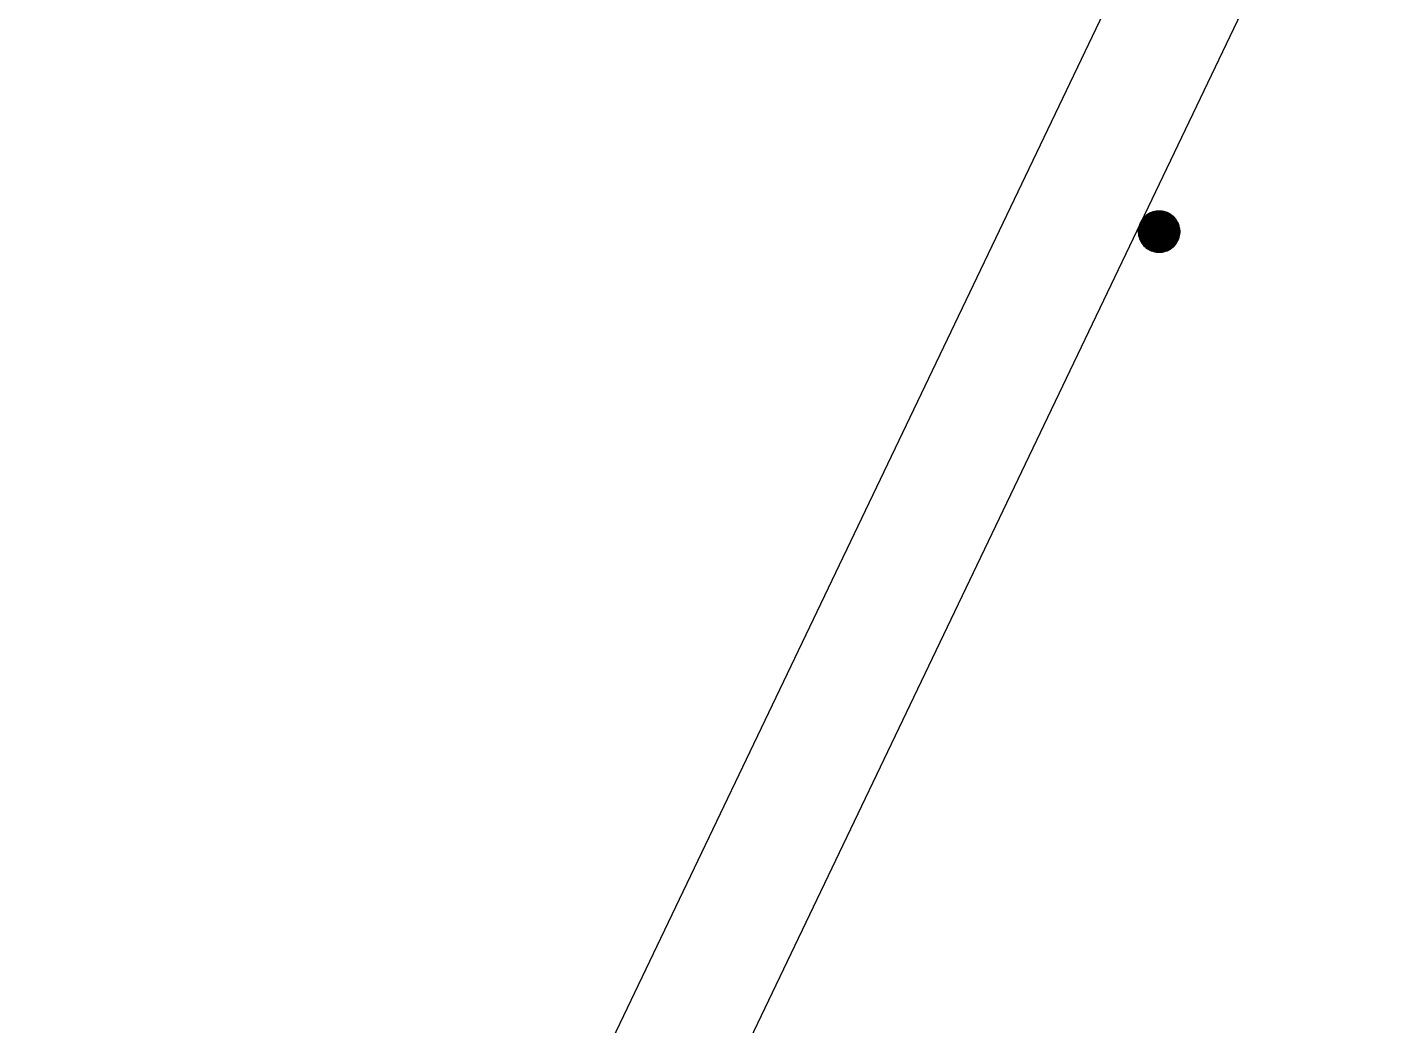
# Model space of a CAD drawing. Extents: x -1989 to 1557, y -2316 to 1157.
# Drawn here: x 1066.8 to 1230.1, y 310.7 to 431.6 of the extents above; entities that cross this region are included whole.
import ezdxf

# ---------------------------------------------------------------- set-up
doc = ezdxf.new("R2010")
doc.units = 0
doc.layers.get('0').update_dxf_attribs({"color": 13, "linetype": 'CONTINUOUS'})
doc.layers.add('COLUMN', color=5, linetype='CONTINUOUS')
doc.layers.add('SITE', color=250, linetype='CONTINUOUS')

# ---------------------------------------------------------------- blocks, each defined once
blk = doc.blocks.new('GROUP_1')
at = {"color": 7}
for p, q in [((1343.29, 2725.17), (1343.72, 2725.4)), ((1343.29, 2725.17, 190), (1343.72, 2725.4)), ((1343.29, 2725.17, 190), (1343.72, 2725.4, 190)), ((1343.59, 2725.35), (1343.43, 2725.26)), ((1343.77, 2725.42), (1343.59, 2725.35)), ((1343.72, 2725.4), (1344.68, 2725.59)), ((1343.72, 2725.4, 190), (1344.68, 2725.59)), ((1343.72, 2725.4, 190), (1344.68, 2725.59, 190)), ((1343.72, 2725.4), (1343.72, 2725.4, 190)), ((1343.94, 2725.48), (1343.77, 2725.42)), ((1344.12, 2725.53), (1343.94, 2725.48)), ((1344.31, 2725.57), (1344.12, 2725.53)), ((1344.49, 2725.59), (1344.31, 2725.57)), ((1344.68, 2725.59), (1344.49, 2725.59)), ((1344.87, 2725.59), (1344.68, 2725.59)), ((1344.68, 2725.59), (1345.64, 2725.4)), ((1344.68, 2725.59), (1344.68, 2725.59, 190)), ((1344.68, 2725.59, 190), (1345.64, 2725.4)), ((1344.68, 2725.59, 190), (1345.64, 2725.4, 190)), ((1345.05, 2725.57), (1344.87, 2725.59)), ((1345.24, 2725.53), (1345.05, 2725.57)), ((1345.42, 2725.48), (1345.24, 2725.53)), ((1345.59, 2725.42), (1345.42, 2725.48)), ((1345.76, 2725.35), (1345.59, 2725.42)), ((1345.64, 2725.4), (1346.07, 2725.17)), ((1345.64, 2725.4), (1345.64, 2725.4, 190)), ((1345.64, 2725.4, 190), (1346.07, 2725.17)), ((1345.64, 2725.4, 190), (1346.07, 2725.17, 190)), ((1345.93, 2725.26), (1345.76, 2725.35)), ((1342.18, 2723.09), (1342.37, 2724.05)), ((1342.18, 2723.09, 190), (1342.37, 2724.05)), ((1342.18, 2723.09, 190), (1342.37, 2724.05, 190)), ((1342.24, 2723.65), (1342.21, 2723.47)), ((1342.29, 2723.83), (1342.24, 2723.65)), ((1342.35, 2724.01), (1342.29, 2723.83)), ((1342.43, 2724.18), (1342.35, 2724.01)), ((1342.37, 2724.05), (1342.6, 2724.48)), ((1342.37, 2724.05, 190), (1342.6, 2724.48)), ((1342.37, 2724.05, 190), (1342.6, 2724.48, 190)), ((1342.37, 2724.05), (1342.37, 2724.05, 190)), ((1342.51, 2724.34), (1342.43, 2724.18)), ((1342.61, 2724.5), (1342.51, 2724.34)), ((1342.6, 2724.48), (1342.91, 2724.86)), ((1342.6, 2724.48, 190), (1342.91, 2724.86)), ((1342.6, 2724.48, 190), (1342.91, 2724.86, 190)), ((1342.6, 2724.48), (1342.6, 2724.48, 190)), ((1342.72, 2724.65), (1342.61, 2724.5)), ((1342.85, 2724.79), (1342.72, 2724.65)), ((1342.98, 2724.93), (1342.85, 2724.79)), ((1342.91, 2724.86), (1343.29, 2725.17)), ((1342.91, 2724.86, 190), (1343.29, 2725.17)), ((1342.91, 2724.86, 190), (1343.29, 2725.17, 190)), ((1342.91, 2724.86), (1342.91, 2724.86, 190)), ((1343.12, 2725.05), (1342.98, 2724.93)), ((1343.27, 2725.16), (1343.12, 2725.05)), ((1343.43, 2725.26), (1343.27, 2725.16)), ((1343.29, 2725.17), (1343.29, 2725.17, 190)), ((1346.09, 2725.16), (1345.93, 2725.26)), ((1346.07, 2725.17), (1346.45, 2724.86)), ((1346.07, 2725.17), (1346.07, 2725.17, 190)), ((1346.07, 2725.17, 190), (1346.45, 2724.86)), ((1346.07, 2725.17, 190), (1346.45, 2724.86, 190)), ((1346.24, 2725.05), (1346.09, 2725.16)), ((1346.38, 2724.93), (1346.24, 2725.05)), ((1346.51, 2724.79), (1346.38, 2724.93)), ((1346.45, 2724.86), (1346.76, 2724.48)), ((1346.45, 2724.86), (1346.45, 2724.86, 190)), ((1346.45, 2724.86, 190), (1346.76, 2724.48)), ((1346.45, 2724.86, 190), (1346.76, 2724.48, 190)), ((1346.63, 2724.65), (1346.51, 2724.79)), ((1346.74, 2724.5), (1346.63, 2724.65)), ((1346.84, 2724.34), (1346.74, 2724.5)), ((1346.76, 2724.48), (1346.99, 2724.05)), ((1346.76, 2724.48), (1346.76, 2724.48, 190)), ((1346.76, 2724.48, 190), (1346.99, 2724.05)), ((1346.76, 2724.48, 190), (1346.99, 2724.05, 190)), ((1346.93, 2724.18), (1346.84, 2724.34)), ((1347.01, 2724.01), (1346.93, 2724.18)), ((1346.99, 2724.05), (1347.18, 2723.09)), ((1346.99, 2724.05), (1346.99, 2724.05, 190)), ((1346.99, 2724.05, 190), (1347.18, 2723.09)), ((1346.99, 2724.05, 190), (1347.18, 2723.09, 190)), ((1347.07, 2723.83), (1347.01, 2724.01)), ((1347.12, 2723.65), (1347.07, 2723.83)), ((1347.15, 2723.47), (1347.12, 2723.65)), ((1342.19, 2723.28), (1342.18, 2723.09)), ((1342.18, 2723.09), (1342.19, 2722.91)), ((1342.37, 2722.14), (1342.18, 2723.09)), ((1342.37, 2722.14, 190), (1342.18, 2723.09)), ((1342.18, 2723.09), (1342.18, 2723.09, 190)), ((1342.37, 2722.14, 190), (1342.18, 2723.09, 190)), ((1342.21, 2723.47), (1342.19, 2723.28)), ((1342.19, 2722.91), (1342.21, 2722.72)), ((1342.21, 2722.72), (1342.24, 2722.54)), ((1342.24, 2722.54), (1342.29, 2722.36)), ((1342.29, 2722.36), (1342.35, 2722.18)), ((1342.35, 2722.18), (1342.43, 2722.01)), ((1342.6, 2721.71), (1342.37, 2722.14)), ((1342.6, 2721.71, 190), (1342.37, 2722.14)), ((1342.37, 2722.14), (1342.37, 2722.14, 190)), ((1342.6, 2721.71, 190), (1342.37, 2722.14, 190)), ((1342.43, 2722.01), (1342.51, 2721.84)), ((1346.99, 2722.14), (1346.76, 2721.71)), ((1346.99, 2722.14, 190), (1346.76, 2721.71)), ((1346.99, 2722.14, 190), (1346.76, 2721.71, 190)), ((1346.84, 2721.84), (1346.93, 2722.01)), ((1346.93, 2722.01), (1347.01, 2722.18)), ((1347.18, 2723.09), (1346.99, 2722.14)), ((1347.18, 2723.09, 190), (1346.99, 2722.14)), ((1347.18, 2723.09, 190), (1346.99, 2722.14, 190)), ((1346.99, 2722.14), (1346.99, 2722.14, 190)), ((1347.01, 2722.18), (1347.07, 2722.36)), ((1347.07, 2722.36), (1347.12, 2722.54)), ((1347.12, 2722.54), (1347.15, 2722.72)), ((1347.17, 2723.28), (1347.15, 2723.47)), ((1347.15, 2722.72), (1347.17, 2722.91)), ((1347.18, 2723.09), (1347.17, 2723.28)), ((1347.17, 2722.91), (1347.18, 2723.09)), ((1347.18, 2723.09), (1347.18, 2723.09, 190)), ((1342.51, 2721.84), (1342.61, 2721.69)), ((1342.91, 2721.33), (1342.6, 2721.71)), ((1342.91, 2721.33, 190), (1342.6, 2721.71)), ((1342.6, 2721.71), (1342.6, 2721.71, 190)), ((1342.91, 2721.33, 190), (1342.6, 2721.71, 190)), ((1342.61, 2721.69), (1342.72, 2721.54)), ((1342.72, 2721.54), (1342.85, 2721.39)), ((1342.85, 2721.39), (1342.98, 2721.26)), ((1343.29, 2721.02), (1342.91, 2721.33)), ((1342.91, 2721.33), (1342.91, 2721.33, 190)), ((1343.29, 2721.02, 190), (1342.91, 2721.33)), ((1343.29, 2721.02, 190), (1342.91, 2721.33, 190)), ((1342.98, 2721.26), (1343.12, 2721.14)), ((1343.12, 2721.14), (1343.27, 2721.03)), ((1343.27, 2721.03), (1343.43, 2720.93)), ((1343.72, 2720.78), (1343.29, 2721.02)), ((1343.72, 2720.78, 190), (1343.29, 2721.02)), ((1343.29, 2721.02), (1343.29, 2721.02, 190)), ((1343.72, 2720.78, 190), (1343.29, 2721.02, 190)), ((1343.43, 2720.93), (1343.59, 2720.84)), ((1343.59, 2720.84), (1343.77, 2720.77)), ((1344.68, 2720.59), (1343.72, 2720.78)), ((1344.68, 2720.59, 190), (1343.72, 2720.78)), ((1343.72, 2720.78), (1343.72, 2720.78, 190)), ((1344.68, 2720.59, 190), (1343.72, 2720.78, 190)), ((1343.77, 2720.77), (1343.94, 2720.71)), ((1343.94, 2720.71), (1344.12, 2720.66)), ((1344.12, 2720.66), (1344.31, 2720.62)), ((1344.31, 2720.62), (1344.49, 2720.6)), ((1344.49, 2720.6), (1344.68, 2720.59)), ((1345.64, 2720.78), (1344.68, 2720.59)), ((1345.64, 2720.78, 190), (1344.68, 2720.59)), ((1345.64, 2720.78, 190), (1344.68, 2720.59, 190)), ((1344.68, 2720.59), (1344.87, 2720.6)), ((1344.68, 2720.59), (1344.68, 2720.59, 190)), ((1344.87, 2720.6), (1345.05, 2720.62)), ((1345.05, 2720.62), (1345.24, 2720.66)), ((1345.24, 2720.66), (1345.42, 2720.71)), ((1345.42, 2720.71), (1345.59, 2720.77)), ((1345.59, 2720.77), (1345.76, 2720.84)), ((1346.07, 2721.02), (1345.64, 2720.78)), ((1346.07, 2721.02, 190), (1345.64, 2720.78)), ((1346.07, 2721.02, 190), (1345.64, 2720.78, 190)), ((1345.64, 2720.78), (1345.64, 2720.78, 190)), ((1345.76, 2720.84), (1345.93, 2720.93)), ((1345.93, 2720.93), (1346.09, 2721.03)), ((1346.45, 2721.33), (1346.07, 2721.02)), ((1346.45, 2721.33, 190), (1346.07, 2721.02)), ((1346.45, 2721.33, 190), (1346.07, 2721.02, 190)), ((1346.07, 2721.02), (1346.07, 2721.02, 190)), ((1346.09, 2721.03), (1346.24, 2721.14)), ((1346.24, 2721.14), (1346.38, 2721.26)), ((1346.38, 2721.26), (1346.51, 2721.39)), ((1346.76, 2721.71), (1346.45, 2721.33)), ((1346.76, 2721.71, 190), (1346.45, 2721.33)), ((1346.76, 2721.71, 190), (1346.45, 2721.33, 190)), ((1346.45, 2721.33), (1346.45, 2721.33, 190)), ((1346.51, 2721.39), (1346.63, 2721.54)), ((1346.63, 2721.54), (1346.74, 2721.69)), ((1346.74, 2721.69), (1346.84, 2721.84)), ((1346.76, 2721.71), (1346.76, 2721.71, 190))]:
    blk.add_line(p, q, dxfattribs=at)
at = {"layer": 'COLUMN', "color": 7}
blk.add_polyline3d([(1347.18, 2723.09, 0), (1347.1, 2723.72, 0), (1346.87, 2724.3, 0), (1346.5, 2724.81, 0), (1346.02, 2725.21, 0), (1345.45, 2725.47, 0), (1344.84, 2725.59, 0), (1344.21, 2725.55, 0), (1343.61, 2725.36, 0), (1343.09, 2725.02, 0), (1342.66, 2724.56, 0), (1342.35, 2724.01, 0), (1342.2, 2723.41, 0), (1342.2, 2722.78, 0), (1342.35, 2722.17, 0), (1342.66, 2721.63, 0), (1343.09, 2721.17, 0), (1343.61, 2720.83, 0), (1344.21, 2720.64, 0), (1344.84, 2720.6, 0), (1345.45, 2720.72, 0), (1346.02, 2720.98, 0), (1346.5, 2721.38, 0), (1346.87, 2721.89, 0), (1347.1, 2722.47, 0), (1347.18, 2723.09, 0)], close=True, dxfattribs=at)
at = {"layer": 'SITE', "color": 7}
for points in [[(1683.97, 3473.09, 0), (36.01, 27.35, 0)], [(1697.51, 3466.62, 0), (49.55, 20.88, 0)]]:
    blk.add_polyline3d(points, dxfattribs=at)
at = {"layer": 'COLUMN', "color": 7}
mesh = blk.add_polyface(dxfattribs=at)
corners = [(1342.19, 2722.91), (1342.19, 2723.28), (1342.18, 2723.09), (1342.21, 2722.72), (1342.21, 2723.47), (1342.24, 2722.54), (1342.24, 2723.65), (1342.29, 2722.36), (1342.29, 2723.83), (1342.35, 2722.18), (1342.35, 2724.01), (1342.43, 2722.01), (1342.43, 2724.18), (1342.51, 2721.84), (1342.51, 2724.34), (1342.61, 2721.69), (1342.61, 2724.5), (1342.72, 2721.54), (1342.72, 2724.65), (1342.85, 2721.39), (1342.85, 2724.79), (1342.98, 2721.26), (1342.98, 2724.93), (1343.12, 2721.14), (1343.12, 2725.05), (1343.27, 2721.03), (1343.27, 2725.16), (1343.43, 2720.93), (1343.43, 2725.26), (1343.59, 2720.84), (1343.59, 2725.35), (1343.77, 2720.77), (1343.77, 2725.42), (1343.94, 2720.71), (1343.94, 2725.48), (1344.12, 2720.66), (1344.12, 2725.53), (1344.31, 2720.62), (1344.31, 2725.57), (1344.49, 2720.6), (1344.49, 2725.59), (1344.68, 2720.59), (1344.68, 2725.59), (1344.87, 2720.6), (1344.87, 2725.59), (1345.05, 2720.62), (1345.05, 2725.57), (1345.24, 2720.66), (1345.24, 2725.53), (1345.42, 2720.71), (1345.42, 2725.48), (1345.59, 2720.77), (1345.59, 2725.42), (1345.76, 2720.84), (1345.76, 2725.35), (1345.93, 2720.93), (1345.93, 2725.26), (1346.09, 2721.03), (1346.09, 2725.16), (1346.24, 2721.14), (1346.24, 2725.05), (1346.38, 2721.26), (1346.38, 2724.93), (1346.51, 2721.39), (1346.51, 2724.79), (1346.63, 2721.54), (1346.63, 2724.65), (1346.74, 2721.69), (1346.74, 2724.5), (1346.84, 2721.84), (1346.84, 2724.34), (1346.93, 2722.01), (1346.93, 2724.18), (1347.01, 2722.18), (1347.01, 2724.01), (1347.07, 2722.36), (1347.07, 2723.83), (1347.12, 2722.54), (1347.12, 2723.65), (1347.15, 2722.72), (1347.15, 2723.47), (1347.17, 2722.91), (1347.17, 2723.28), (1347.18, 2723.09)]
mesh.append_faces([[corners[k] for k in face] for face in [(0, 1, 2), (82, 81, 83)]], dxfattribs={"vtx0": -1, "color": 7})
mesh.append_faces([[corners[k] for k in face] for face in [(1, 3, 4), (4, 5, 6), (6, 7, 8), (8, 9, 10), (10, 11, 12), (12, 13, 14), (14, 15, 16), (16, 17, 18), (18, 19, 20), (20, 21, 22), (22, 23, 24), (24, 25, 26), (26, 27, 28), (28, 29, 30), (30, 31, 32), (32, 33, 34), (34, 35, 36), (36, 37, 38), (38, 39, 40), (40, 41, 42), (42, 43, 44), (44, 45, 46), (46, 47, 48), (48, 49, 50), (50, 51, 52), (52, 53, 54), (54, 55, 56), (56, 57, 58), (58, 59, 60), (60, 61, 62), (62, 63, 64), (64, 65, 66), (66, 67, 68), (68, 69, 70), (70, 71, 72), (72, 73, 74), (74, 75, 76), (76, 77, 78), (78, 79, 80), (80, 81, 82)]], dxfattribs={"vtx0": -1, "vtx1": -1, "color": 7})
mesh.append_faces([[corners[k] for k in face] for face in [(1, 0, 3), (4, 3, 5), (6, 5, 7), (8, 7, 9), (10, 9, 11), (12, 11, 13), (14, 13, 15), (16, 15, 17), (18, 17, 19), (20, 19, 21), (22, 21, 23), (24, 23, 25), (26, 25, 27), (28, 27, 29), (30, 29, 31), (32, 31, 33), (34, 33, 35), (36, 35, 37), (38, 37, 39), (40, 39, 41), (42, 41, 43), (44, 43, 45), (46, 45, 47), (48, 47, 49), (50, 49, 51), (52, 51, 53), (54, 53, 55), (56, 55, 57), (58, 57, 59), (60, 59, 61), (62, 61, 63), (64, 63, 65), (66, 65, 67), (68, 67, 69), (70, 69, 71), (72, 71, 73), (74, 73, 75), (76, 75, 77), (78, 77, 79), (80, 79, 81)]], dxfattribs={"vtx0": -1, "vtx2": -1, "color": 7})
mesh = blk.add_polyface(dxfattribs=at)
corners = [(1342.37, 2724.05), (1342.37, 2722.14), (1342.18, 2723.09), (1342.6, 2724.48), (1342.6, 2721.71), (1342.91, 2724.86), (1342.91, 2721.33), (1343.29, 2725.17), (1343.29, 2721.02), (1343.72, 2725.4), (1343.72, 2720.78), (1344.68, 2725.59), (1344.68, 2720.59), (1345.64, 2725.4), (1345.64, 2720.78), (1346.07, 2725.17), (1346.07, 2721.02), (1346.45, 2724.86), (1346.45, 2721.33), (1346.76, 2724.48), (1346.76, 2721.71), (1346.99, 2724.05), (1346.99, 2722.14), (1347.18, 2723.09)]
mesh.append_faces([[corners[k] for k in face] for face in [(0, 1, 2), (22, 21, 23)]], dxfattribs={"vtx0": -1, "color": 7})
mesh.append_faces([[corners[k] for k in face] for face in [(1, 3, 4), (4, 5, 6), (6, 7, 8), (8, 9, 10), (10, 11, 12), (12, 13, 14), (14, 15, 16), (16, 17, 18), (18, 19, 20), (20, 21, 22)]], dxfattribs={"vtx0": -1, "vtx1": -1, "color": 7})
mesh.append_faces([[corners[k] for k in face] for face in [(1, 0, 3), (4, 3, 5), (6, 5, 7), (8, 7, 9), (10, 9, 11), (12, 11, 13), (14, 13, 15), (16, 15, 17), (18, 17, 19), (20, 19, 21)]], dxfattribs={"vtx0": -1, "vtx2": -1, "color": 7})
mesh = blk.add_polyface(dxfattribs=at)
corners = [(1342.37, 2722.14, 190), (1342.37, 2724.05, 190), (1342.18, 2723.09, 190), (1342.6, 2721.71, 190), (1342.6, 2724.48, 190), (1342.91, 2721.33, 190), (1342.91, 2724.86, 190), (1343.29, 2721.02, 190), (1343.29, 2725.17, 190), (1343.72, 2720.78, 190), (1343.72, 2725.4, 190), (1344.68, 2720.59, 190), (1344.68, 2725.59, 190), (1345.64, 2720.78, 190), (1345.64, 2725.4, 190), (1346.07, 2721.02, 190), (1346.07, 2725.17, 190), (1346.45, 2721.33, 190), (1346.45, 2724.86, 190), (1346.76, 2721.71, 190), (1346.76, 2724.48, 190), (1346.99, 2722.14, 190), (1346.99, 2724.05, 190), (1347.18, 2723.09, 190)]
mesh.append_faces([[corners[k] for k in face] for face in [(0, 1, 2), (22, 21, 23)]], dxfattribs={"vtx0": -1, "color": 7})
mesh.append_faces([[corners[k] for k in face] for face in [(1, 3, 4), (4, 5, 6), (6, 7, 8), (8, 9, 10), (10, 11, 12), (12, 13, 14), (14, 15, 16), (16, 17, 18), (18, 19, 20), (20, 21, 22)]], dxfattribs={"vtx0": -1, "vtx1": -1, "color": 7})
mesh.append_faces([[corners[k] for k in face] for face in [(1, 0, 3), (4, 3, 5), (6, 5, 7), (8, 7, 9), (10, 9, 11), (12, 11, 13), (14, 13, 15), (16, 15, 17), (18, 17, 19), (20, 19, 21)]], dxfattribs={"vtx0": -1, "vtx2": -1, "color": 7})
mesh = blk.add_polyface(dxfattribs=at)
corners = [(1343.29, 2725.17, 190), (1343.72, 2725.4), (1343.29, 2725.17)]
mesh.append_faces([[corners[k] for k in face] for face in [(0, 1, 2)]], dxfattribs={"color": 7})
mesh = blk.add_polyface(dxfattribs=at)
corners = [(1343.72, 2725.4, 190), (1343.72, 2725.4), (1343.29, 2725.17, 190)]
mesh.append_faces([[corners[k] for k in face] for face in [(0, 1, 2)]], dxfattribs={"color": 7})
mesh = blk.add_polyface(dxfattribs=at)
corners = [(1343.72, 2725.4, 190), (1344.68, 2725.59), (1343.72, 2725.4)]
mesh.append_faces([[corners[k] for k in face] for face in [(0, 1, 2)]], dxfattribs={"color": 7})
mesh = blk.add_polyface(dxfattribs=at)
corners = [(1344.68, 2725.59, 190), (1344.68, 2725.59), (1343.72, 2725.4, 190)]
mesh.append_faces([[corners[k] for k in face] for face in [(0, 1, 2)]], dxfattribs={"color": 7})
mesh = blk.add_polyface(dxfattribs=at)
corners = [(1344.68, 2725.59, 190), (1345.64, 2725.4), (1344.68, 2725.59)]
mesh.append_faces([[corners[k] for k in face] for face in [(0, 1, 2)]], dxfattribs={"color": 7})
mesh = blk.add_polyface(dxfattribs=at)
corners = [(1345.64, 2725.4, 190), (1345.64, 2725.4), (1344.68, 2725.59, 190)]
mesh.append_faces([[corners[k] for k in face] for face in [(0, 1, 2)]], dxfattribs={"color": 7})
mesh = blk.add_polyface(dxfattribs=at)
corners = [(1345.64, 2725.4, 190), (1346.07, 2725.17), (1345.64, 2725.4)]
mesh.append_faces([[corners[k] for k in face] for face in [(0, 1, 2)]], dxfattribs={"color": 7})
mesh = blk.add_polyface(dxfattribs=at)
corners = [(1346.07, 2725.17, 190), (1346.07, 2725.17), (1345.64, 2725.4, 190)]
mesh.append_faces([[corners[k] for k in face] for face in [(0, 1, 2)]], dxfattribs={"color": 7})
mesh = blk.add_polyface(dxfattribs=at)
corners = [(1342.37, 2724.05), (1342.18, 2723.09), (1342.18, 2723.09, 190)]
mesh.append_faces([[corners[k] for k in face] for face in [(0, 1, 2)]], dxfattribs={"color": 7})
mesh = blk.add_polyface(dxfattribs=at)
corners = [(1342.37, 2724.05), (1342.18, 2723.09, 190), (1342.37, 2724.05, 190)]
mesh.append_faces([[corners[k] for k in face] for face in [(0, 1, 2)]], dxfattribs={"color": 7})
mesh = blk.add_polyface(dxfattribs=at)
corners = [(1342.6, 2724.48), (1342.37, 2724.05), (1342.37, 2724.05, 190)]
mesh.append_faces([[corners[k] for k in face] for face in [(0, 1, 2)]], dxfattribs={"color": 7})
mesh = blk.add_polyface(dxfattribs=at)
corners = [(1342.6, 2724.48), (1342.37, 2724.05, 190), (1342.6, 2724.48, 190)]
mesh.append_faces([[corners[k] for k in face] for face in [(0, 1, 2)]], dxfattribs={"color": 7})
mesh = blk.add_polyface(dxfattribs=at)
corners = [(1342.91, 2724.86), (1342.6, 2724.48), (1342.6, 2724.48, 190)]
mesh.append_faces([[corners[k] for k in face] for face in [(0, 1, 2)]], dxfattribs={"color": 7})
mesh = blk.add_polyface(dxfattribs=at)
corners = [(1342.91, 2724.86), (1342.6, 2724.48, 190), (1342.91, 2724.86, 190)]
mesh.append_faces([[corners[k] for k in face] for face in [(0, 1, 2)]], dxfattribs={"color": 7})
mesh = blk.add_polyface(dxfattribs=at)
corners = [(1342.91, 2724.86, 190), (1343.29, 2725.17), (1342.91, 2724.86)]
mesh.append_faces([[corners[k] for k in face] for face in [(0, 1, 2)]], dxfattribs={"color": 7})
mesh = blk.add_polyface(dxfattribs=at)
corners = [(1343.29, 2725.17, 190), (1343.29, 2725.17), (1342.91, 2724.86, 190)]
mesh.append_faces([[corners[k] for k in face] for face in [(0, 1, 2)]], dxfattribs={"color": 7})
mesh = blk.add_polyface(dxfattribs=at)
corners = [(1346.07, 2725.17, 190), (1346.45, 2724.86), (1346.07, 2725.17)]
mesh.append_faces([[corners[k] for k in face] for face in [(0, 1, 2)]], dxfattribs={"color": 7})
mesh = blk.add_polyface(dxfattribs=at)
corners = [(1346.45, 2724.86, 190), (1346.45, 2724.86), (1346.07, 2725.17, 190)]
mesh.append_faces([[corners[k] for k in face] for face in [(0, 1, 2)]], dxfattribs={"color": 7})
mesh = blk.add_polyface(dxfattribs=at)
corners = [(1346.45, 2724.86, 190), (1346.76, 2724.48), (1346.45, 2724.86)]
mesh.append_faces([[corners[k] for k in face] for face in [(0, 1, 2)]], dxfattribs={"color": 7})
mesh = blk.add_polyface(dxfattribs=at)
corners = [(1346.45, 2724.86, 190), (1346.76, 2724.48, 190), (1346.76, 2724.48)]
mesh.append_faces([[corners[k] for k in face] for face in [(0, 1, 2)]], dxfattribs={"color": 7})
mesh = blk.add_polyface(dxfattribs=at)
corners = [(1346.76, 2724.48, 190), (1346.99, 2724.05), (1346.76, 2724.48)]
mesh.append_faces([[corners[k] for k in face] for face in [(0, 1, 2)]], dxfattribs={"color": 7})
mesh = blk.add_polyface(dxfattribs=at)
corners = [(1346.76, 2724.48, 190), (1346.99, 2724.05, 190), (1346.99, 2724.05)]
mesh.append_faces([[corners[k] for k in face] for face in [(0, 1, 2)]], dxfattribs={"color": 7})
mesh = blk.add_polyface(dxfattribs=at)
corners = [(1346.99, 2724.05, 190), (1347.18, 2723.09), (1346.99, 2724.05)]
mesh.append_faces([[corners[k] for k in face] for face in [(0, 1, 2)]], dxfattribs={"color": 7})
mesh = blk.add_polyface(dxfattribs=at)
corners = [(1346.99, 2724.05, 190), (1347.18, 2723.09, 190), (1347.18, 2723.09)]
mesh.append_faces([[corners[k] for k in face] for face in [(0, 1, 2)]], dxfattribs={"color": 7})
mesh = blk.add_polyface(dxfattribs=at)
corners = [(1342.18, 2723.09), (1342.37, 2722.14), (1342.37, 2722.14, 190)]
mesh.append_faces([[corners[k] for k in face] for face in [(0, 1, 2)]], dxfattribs={"color": 7})
mesh = blk.add_polyface(dxfattribs=at)
corners = [(1342.18, 2723.09), (1342.37, 2722.14, 190), (1342.18, 2723.09, 190)]
mesh.append_faces([[corners[k] for k in face] for face in [(0, 1, 2)]], dxfattribs={"color": 7})
mesh = blk.add_polyface(dxfattribs=at)
corners = [(1342.37, 2722.14), (1342.6, 2721.71), (1342.6, 2721.71, 190)]
mesh.append_faces([[corners[k] for k in face] for face in [(0, 1, 2)]], dxfattribs={"color": 7})
mesh = blk.add_polyface(dxfattribs=at)
corners = [(1342.37, 2722.14), (1342.6, 2721.71, 190), (1342.37, 2722.14, 190)]
mesh.append_faces([[corners[k] for k in face] for face in [(0, 1, 2)]], dxfattribs={"color": 7})
mesh = blk.add_polyface(dxfattribs=at)
corners = [(1346.99, 2722.14, 190), (1346.76, 2721.71), (1346.99, 2722.14)]
mesh.append_faces([[corners[k] for k in face] for face in [(0, 1, 2)]], dxfattribs={"color": 7})
mesh = blk.add_polyface(dxfattribs=at)
corners = [(1346.99, 2722.14, 190), (1346.76, 2721.71, 190), (1346.76, 2721.71)]
mesh.append_faces([[corners[k] for k in face] for face in [(0, 1, 2)]], dxfattribs={"color": 7})
mesh = blk.add_polyface(dxfattribs=at)
corners = [(1347.18, 2723.09, 190), (1346.99, 2722.14), (1347.18, 2723.09)]
mesh.append_faces([[corners[k] for k in face] for face in [(0, 1, 2)]], dxfattribs={"color": 7})
mesh = blk.add_polyface(dxfattribs=at)
corners = [(1347.18, 2723.09, 190), (1346.99, 2722.14, 190), (1346.99, 2722.14)]
mesh.append_faces([[corners[k] for k in face] for face in [(0, 1, 2)]], dxfattribs={"color": 7})
mesh = blk.add_polyface(dxfattribs=at)
corners = [(1342.6, 2721.71), (1342.91, 2721.33), (1342.91, 2721.33, 190)]
mesh.append_faces([[corners[k] for k in face] for face in [(0, 1, 2)]], dxfattribs={"color": 7})
mesh = blk.add_polyface(dxfattribs=at)
corners = [(1342.6, 2721.71), (1342.91, 2721.33, 190), (1342.6, 2721.71, 190)]
mesh.append_faces([[corners[k] for k in face] for face in [(0, 1, 2)]], dxfattribs={"color": 7})
mesh = blk.add_polyface(dxfattribs=at)
corners = [(1343.29, 2721.02, 190), (1342.91, 2721.33), (1343.29, 2721.02)]
mesh.append_faces([[corners[k] for k in face] for face in [(0, 1, 2)]], dxfattribs={"color": 7})
mesh = blk.add_polyface(dxfattribs=at)
corners = [(1342.91, 2721.33, 190), (1342.91, 2721.33), (1343.29, 2721.02, 190)]
mesh.append_faces([[corners[k] for k in face] for face in [(0, 1, 2)]], dxfattribs={"color": 7})
mesh = blk.add_polyface(dxfattribs=at)
corners = [(1343.72, 2720.78, 190), (1343.29, 2721.02), (1343.72, 2720.78)]
mesh.append_faces([[corners[k] for k in face] for face in [(0, 1, 2)]], dxfattribs={"color": 7})
mesh = blk.add_polyface(dxfattribs=at)
corners = [(1343.29, 2721.02, 190), (1343.29, 2721.02), (1343.72, 2720.78, 190)]
mesh.append_faces([[corners[k] for k in face] for face in [(0, 1, 2)]], dxfattribs={"color": 7})
mesh = blk.add_polyface(dxfattribs=at)
corners = [(1344.68, 2720.59, 190), (1343.72, 2720.78), (1344.68, 2720.59)]
mesh.append_faces([[corners[k] for k in face] for face in [(0, 1, 2)]], dxfattribs={"color": 7})
mesh = blk.add_polyface(dxfattribs=at)
corners = [(1343.72, 2720.78, 190), (1343.72, 2720.78), (1344.68, 2720.59, 190)]
mesh.append_faces([[corners[k] for k in face] for face in [(0, 1, 2)]], dxfattribs={"color": 7})
mesh = blk.add_polyface(dxfattribs=at)
corners = [(1345.64, 2720.78, 190), (1344.68, 2720.59), (1345.64, 2720.78)]
mesh.append_faces([[corners[k] for k in face] for face in [(0, 1, 2)]], dxfattribs={"color": 7})
mesh = blk.add_polyface(dxfattribs=at)
corners = [(1344.68, 2720.59, 190), (1344.68, 2720.59), (1345.64, 2720.78, 190)]
mesh.append_faces([[corners[k] for k in face] for face in [(0, 1, 2)]], dxfattribs={"color": 7})
mesh = blk.add_polyface(dxfattribs=at)
corners = [(1346.07, 2721.02, 190), (1345.64, 2720.78), (1346.07, 2721.02)]
mesh.append_faces([[corners[k] for k in face] for face in [(0, 1, 2)]], dxfattribs={"color": 7})
mesh = blk.add_polyface(dxfattribs=at)
corners = [(1345.64, 2720.78, 190), (1345.64, 2720.78), (1346.07, 2721.02, 190)]
mesh.append_faces([[corners[k] for k in face] for face in [(0, 1, 2)]], dxfattribs={"color": 7})
mesh = blk.add_polyface(dxfattribs=at)
corners = [(1346.45, 2721.33, 190), (1346.07, 2721.02), (1346.45, 2721.33)]
mesh.append_faces([[corners[k] for k in face] for face in [(0, 1, 2)]], dxfattribs={"color": 7})
mesh = blk.add_polyface(dxfattribs=at)
corners = [(1346.07, 2721.02, 190), (1346.07, 2721.02), (1346.45, 2721.33, 190)]
mesh.append_faces([[corners[k] for k in face] for face in [(0, 1, 2)]], dxfattribs={"color": 7})
mesh = blk.add_polyface(dxfattribs=at)
corners = [(1346.76, 2721.71, 190), (1346.45, 2721.33), (1346.76, 2721.71)]
mesh.append_faces([[corners[k] for k in face] for face in [(0, 1, 2)]], dxfattribs={"color": 7})
mesh = blk.add_polyface(dxfattribs=at)
corners = [(1346.76, 2721.71, 190), (1346.45, 2721.33, 190), (1346.45, 2721.33)]
mesh.append_faces([[corners[k] for k in face] for face in [(0, 1, 2)]], dxfattribs={"color": 7})

msp = doc.modelspace()

# ---------------------------------------------------------------- block references
at = {"color": 7}
msp.add_blockref('GROUP_1', (-140.87, -2316.29), dxfattribs=at)

doc.saveas('drawing.dxf')
